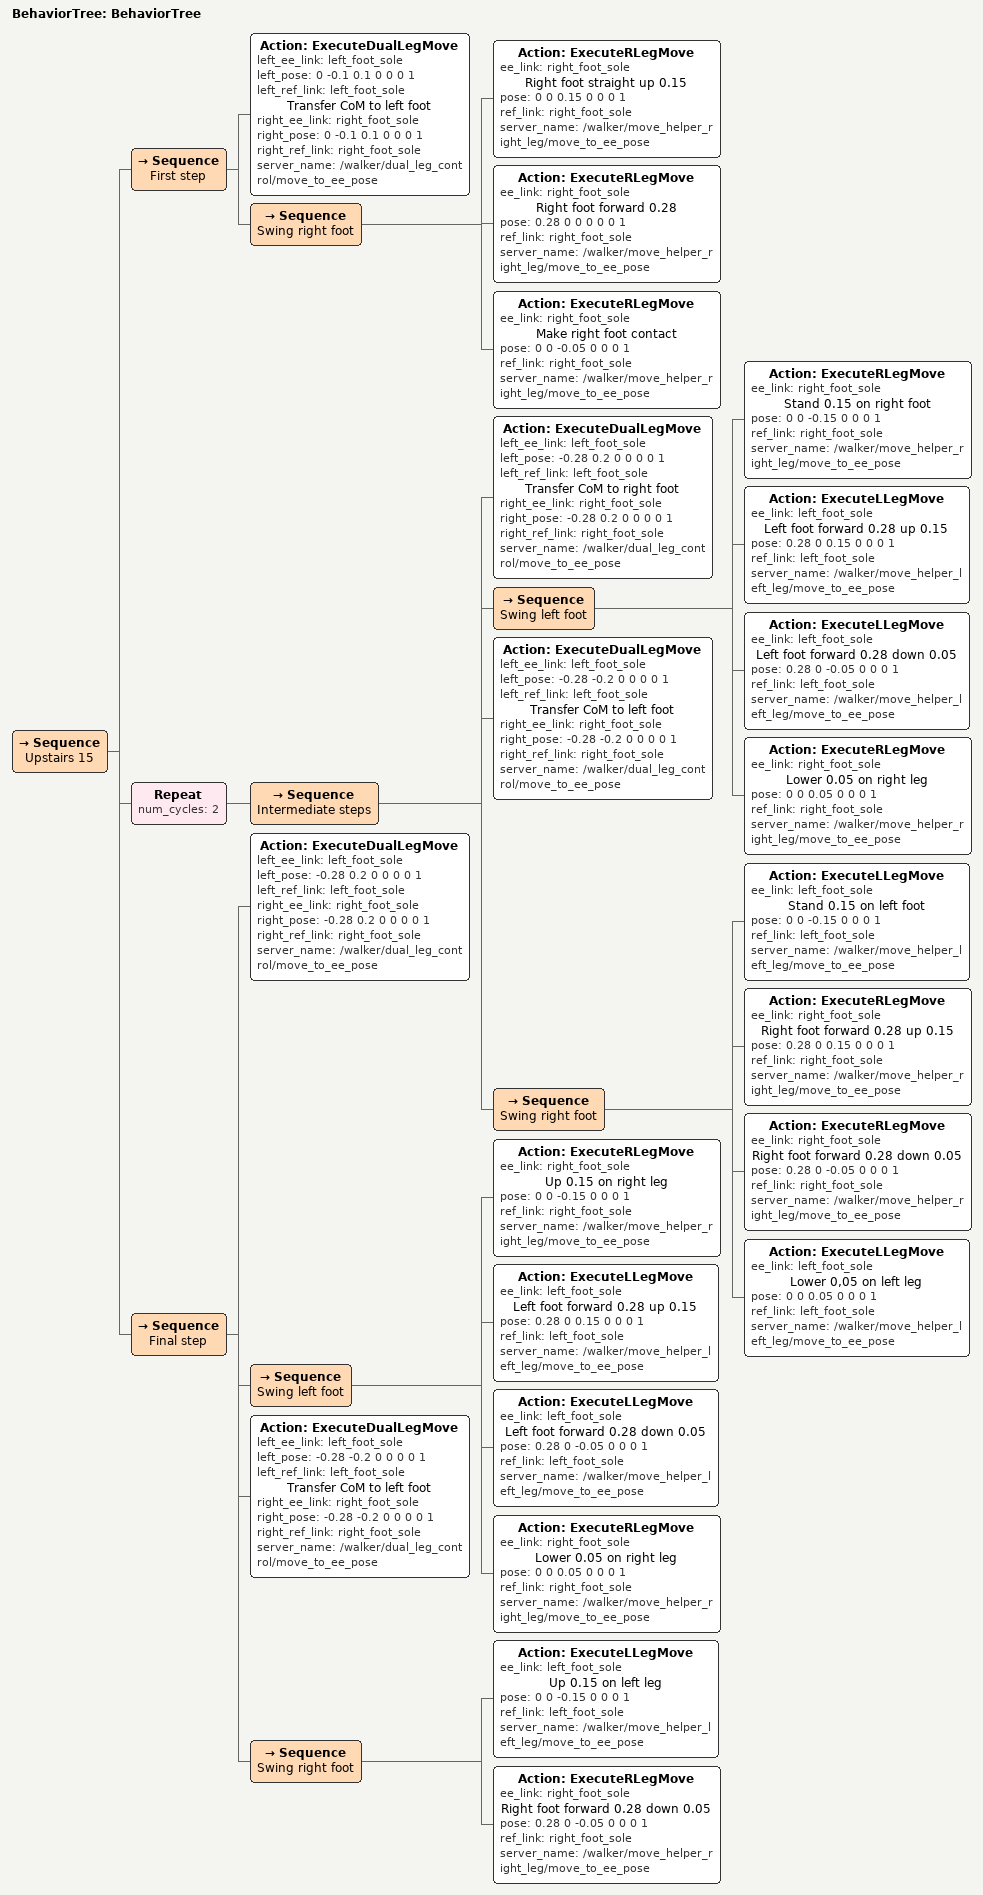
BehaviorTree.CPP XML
<?xml version="1.0"?>
<root main_tree_to_execute="BehaviorTree">
    <BehaviorTree ID="BehaviorTree">
        <Sequence name="Upstairs 15">
            <Sequence name="First step">
                <Action ID="ExecuteDualLegMove" left_ee_link="left_foot_sole" left_pose="0 -0.1 0.1 0 0 0 1" left_ref_link="left_foot_sole" name="Transfer CoM to left foot" right_ee_link="right_foot_sole" right_pose="0 -0.1 0.1 0 0 0 1" right_ref_link="right_foot_sole" server_name="/walker/dual_leg_control/move_to_ee_pose"/>
                <Sequence name="Swing right foot">
                    <Action ID="ExecuteRLegMove" ee_link="right_foot_sole" name="Right foot straight up 0.15" pose="0 0 0.15 0 0 0 1" ref_link="right_foot_sole" server_name="/walker/move_helper_right_leg/move_to_ee_pose"/>
                    <Action ID="ExecuteRLegMove" ee_link="right_foot_sole" name="Right foot forward 0.28" pose="0.28 0 0 0 0 0 1" ref_link="right_foot_sole" server_name="/walker/move_helper_right_leg/move_to_ee_pose"/>
                    <Action ID="ExecuteRLegMove" ee_link="right_foot_sole" name="Make right foot contact" pose="0 0 -0.05 0 0 0 1" ref_link="right_foot_sole" server_name="/walker/move_helper_right_leg/move_to_ee_pose"/>
                </Sequence>
            </Sequence>
            <Repeat num_cycles="2">
                <Sequence name="Intermediate steps">
                    <Action ID="ExecuteDualLegMove" left_ee_link="left_foot_sole" left_pose="-0.28 0.2 0 0 0 0 1" left_ref_link="left_foot_sole" name="Transfer CoM to right foot" right_ee_link="right_foot_sole" right_pose="-0.28 0.2 0 0 0 0 1" right_ref_link="right_foot_sole" server_name="/walker/dual_leg_control/move_to_ee_pose"/>
                    <Sequence name="Swing left foot">
                        <Action ID="ExecuteRLegMove" ee_link="right_foot_sole" name="Stand 0.15 on right foot" pose="0 0 -0.15 0 0 0 1" ref_link="right_foot_sole" server_name="/walker/move_helper_right_leg/move_to_ee_pose"/>
                        <Action ID="ExecuteLLegMove" ee_link="left_foot_sole" name="Left foot forward 0.28 up 0.15" pose="0.28 0 0.15 0 0 0 1" ref_link="left_foot_sole" server_name="/walker/move_helper_left_leg/move_to_ee_pose"/>
                        <Action ID="ExecuteLLegMove" ee_link="left_foot_sole" name="Left foot forward 0.28 down 0.05" pose="0.28 0 -0.05 0 0 0 1" ref_link="left_foot_sole" server_name="/walker/move_helper_left_leg/move_to_ee_pose"/>
                        <Action ID="ExecuteRLegMove" ee_link="right_foot_sole" name="Lower 0.05 on right leg" pose="0 0 0.05 0 0 0 1" ref_link="right_foot_sole" server_name="/walker/move_helper_right_leg/move_to_ee_pose"/>
                    </Sequence>
                    <Action ID="ExecuteDualLegMove" left_ee_link="left_foot_sole" left_pose="-0.28 -0.2 0 0 0 0 1" left_ref_link="left_foot_sole" name="Transfer CoM to left foot" right_ee_link="right_foot_sole" right_pose="-0.28 -0.2 0 0 0 0 1" right_ref_link="right_foot_sole" server_name="/walker/dual_leg_control/move_to_ee_pose"/>
                    <Sequence name="Swing right foot">
                        <Action ID="ExecuteLLegMove" ee_link="left_foot_sole" name="Stand 0.15 on left foot" pose="0 0 -0.15 0 0 0 1" ref_link="left_foot_sole" server_name="/walker/move_helper_left_leg/move_to_ee_pose"/>
                        <Action ID="ExecuteRLegMove" ee_link="right_foot_sole" name="Right foot forward 0.28 up 0.15" pose="0.28 0 0.15 0 0 0 1" ref_link="right_foot_sole" server_name="/walker/move_helper_right_leg/move_to_ee_pose"/>
                        <Action ID="ExecuteRLegMove" ee_link="right_foot_sole" name="Right foot forward 0.28 down 0.05" pose="0.28 0 -0.05 0 0 0 1" ref_link="right_foot_sole" server_name="/walker/move_helper_right_leg/move_to_ee_pose"/>
                        <Action ID="ExecuteLLegMove" ee_link="left_foot_sole" name="Lower 0,05 on left leg" pose="0 0 0.05 0 0 0 1" ref_link="left_foot_sole" server_name="/walker/move_helper_left_leg/move_to_ee_pose"/>
                    </Sequence>
                </Sequence>
            </Repeat>
            <Sequence name="Final step">
                <Action ID="ExecuteDualLegMove" left_ee_link="left_foot_sole" left_pose="-0.28 0.2 0 0 0 0 1" left_ref_link="left_foot_sole" right_ee_link="right_foot_sole" right_pose="-0.28 0.2 0 0 0 0 1" right_ref_link="right_foot_sole" server_name="/walker/dual_leg_control/move_to_ee_pose"/>
                <Sequence name="Swing left foot">
                    <Action ID="ExecuteRLegMove" ee_link="right_foot_sole" name="Up 0.15 on right leg" pose="0 0 -0.15 0 0 0 1" ref_link="right_foot_sole" server_name="/walker/move_helper_right_leg/move_to_ee_pose"/>
                    <Action ID="ExecuteLLegMove" ee_link="left_foot_sole" name="Left foot forward 0.28 up 0.15" pose="0.28 0 0.15 0 0 0 1" ref_link="left_foot_sole" server_name="/walker/move_helper_left_leg/move_to_ee_pose"/>
                    <Action ID="ExecuteLLegMove" ee_link="left_foot_sole" name="Left foot forward 0.28 down 0.05" pose="0.28 0 -0.05 0 0 0 1" ref_link="left_foot_sole" server_name="/walker/move_helper_left_leg/move_to_ee_pose"/>
                    <Action ID="ExecuteRLegMove" ee_link="right_foot_sole" name="Lower 0.05 on right leg" pose="0 0 0.05 0 0 0 1" ref_link="right_foot_sole" server_name="/walker/move_helper_right_leg/move_to_ee_pose"/>
                </Sequence>
                <Action ID="ExecuteDualLegMove" left_ee_link="left_foot_sole" left_pose="-0.28 -0.2 0 0 0 0 1" left_ref_link="left_foot_sole" name="Transfer CoM to left foot" right_ee_link="right_foot_sole" right_pose="-0.28 -0.2 0 0 0 0 1" right_ref_link="right_foot_sole" server_name="/walker/dual_leg_control/move_to_ee_pose"/>
                <Sequence name="Swing right foot">
                    <Action ID="ExecuteLLegMove" ee_link="left_foot_sole" name="Up 0.15 on left leg" pose="0 0 -0.15 0 0 0 1" ref_link="left_foot_sole" server_name="/walker/move_helper_left_leg/move_to_ee_pose"/>
                    <Action ID="ExecuteRLegMove" ee_link="right_foot_sole" name="Right foot forward 0.28 down 0.05" pose="0.28 0 -0.05 0 0 0 1" ref_link="right_foot_sole" server_name="/walker/move_helper_right_leg/move_to_ee_pose"/>
                </Sequence>
            </Sequence>
        </Sequence>
    </BehaviorTree>
</root>
